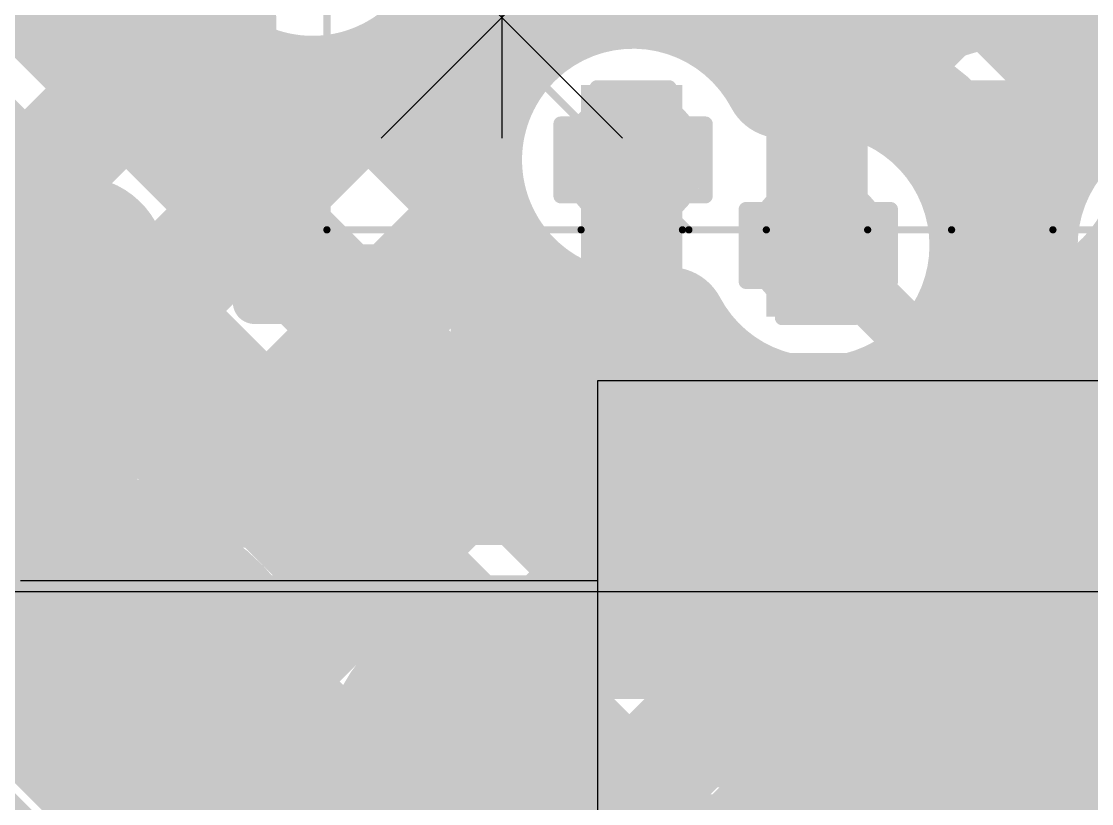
# Model space of a CAD drawing. Header units: millimetres. Extents: x 13 to 259, y -2 to 326.
# Drawn here: x 101.879 to 105.634, y 126.043 to 128.786 of the extents above; entities that cross this region are included whole.
import ezdxf

# ---------------------------------------------------------------- set-up
doc = ezdxf.new("R2010")
doc.units = ezdxf.units.MM
for name, color, linetype in [('BottomLayer', 5, 'Continuous'), ('BottomOverlay', 54, 'Continuous'), ('BottomPaste', 16, 'Continuous'), ('BottomSolder', 6, 'Continuous'), ('ConnectLayer', 7, 'Continuous'), ('DrillDrawing', 1, 'Continuous'), ('Mechanical13', 56, 'Continuous'), ('Mechanical14', 56, 'Continuous'), ('Mechanical16', 56, 'Continuous'), ('Mechanical34', 56, 'Continuous'), ('MidLayer1', 16, 'Continuous'), ('MidLayer2', 76, 'Continuous'), ('MidLayer3', 90, 'Continuous'), ('MidLayer4', 156, 'Continuous'), ('MidLayer5', 130, 'Continuous'), ('MidLayer6', 216, 'Continuous'), ('MultiLayer', 9, 'Continuous'), ('TopLayer', 1, 'Continuous'), ('TopSolder', 216, 'Continuous')]:
    doc.layers.add(name, color=color, linetype=linetype)

# ---------------------------------------------------------------- blocks, each defined once
blk = doc.blocks.new('CP_16_26_B_58')
at = {"layer": 'BottomLayer'}
for points in [[(-1.3208, -1.3208), (1.3208, -1.3208), (-1.3208, 1.3208), (1.3208, 1.3208)], [(-0.7972, -1.5367), (-1.1528, -1.5367), (-0.7972, -2.3495), (-1.1528, -2.3495)], [(-0.1472, -1.5367), (-0.5028, -1.5367), (-0.1472, -2.3495), (-0.5028, -2.3495)], [(0.5028, -1.5367), (0.1472, -1.5367), (0.5028, -2.3495), (0.1472, -2.3495)]]:
    blk.add_solid(points, dxfattribs=at)
at = {"layer": 'BottomOverlay', "const_width": 0.1524}
for points in [[(-2.1717, -2.1717), (-2.1717, -1.4855)], [(-2.1717, -2.1717), (-1.4855, -2.1717)]]:
    blk.add_lwpolyline(points, dxfattribs=at)
at = {"layer": 'BottomOverlay'}
for points, const_width in [([(-2.2098, -1.4855, 1), (-2.1336, -1.4855, 1)], 0.0762), ([(-2.2098, -2.1717, 1), (-2.1336, -2.1717, 1)], 0.0762), ([(-2.2098, -2.1717, 1), (-2.1336, -2.1717, 1)], 0.0762), ([(-1.5236, -2.1717, 1), (-1.4474, -2.1717, 1)], 0.0762), ([(-2.9845, -2.3605, 1), (-2.8575, -2.3605, 1)], 0.127), ([(-2.923, -2.3502, 1), (-2.796, -2.3502, 1)], 0.127)]:
    blk.add_lwpolyline(points, format="xyb", close=True, dxfattribs=dict(at, const_width=const_width))
at = {"layer": 'BottomOverlay', "const_width": 0.254}
blk.add_lwpolyline([(-2.921, -2.3605, -12.018351), (-2.8595, -2.3502)], format="xyb", dxfattribs=at)
at = {"layer": 'BottomPaste'}
for points in [[(-0.7972, -1.5367), (-1.1528, -1.5367), (-0.7972, -2.3495), (-1.1528, -2.3495)], [(-0.1472, -1.5367), (-0.5028, -1.5367), (-0.1472, -2.3495), (-0.5028, -2.3495)], [(0.5028, -1.5367), (0.1472, -1.5367), (0.5028, -2.3495), (0.1472, -2.3495)]]:
    blk.add_solid(points, dxfattribs=at)
at = {"layer": 'BottomSolder'}
for points in [[(-1.3208, -1.3208), (1.3208, -1.3208), (-1.3208, 1.3208), (1.3208, 1.3208)], [(-0.7972, -1.5367), (-1.1528, -1.5367), (-0.7972, -2.3495), (-1.1528, -2.3495)], [(-0.1472, -1.5367), (-0.5028, -1.5367), (-0.1472, -2.3495), (-0.5028, -2.3495)], [(0.5028, -1.5367), (0.1472, -1.5367), (0.5028, -2.3495), (0.1472, -2.3495)]]:
    blk.add_solid(points, dxfattribs=at)
at = {"layer": 'Mechanical13'}
for p, q in [((-1.8542, -1.723), (-1.0078, -0.8766)), ((-1.8542, -0.8766), (-1.0078, -1.723)), ((-1.431, -0.8766), (-1.431, -1.723))]:
    blk.add_line(p, q, dxfattribs=at)
at = {"layer": 'Mechanical13', "const_width": 0.0254}
for points in [[(-2.0447, -2.0447), (-2.0447, 2.0447)], [(-2.0447, -0.7747), (-0.7747, -2.0447)], [(-2.0447, -2.0447), (2.0447, -2.0447)], [(-1.1528, -2.0447), (-0.7972, -2.0447)], [(-1.1528, -2.0447), (-0.7972, -2.0447)], [(-0.5028, -2.0447), (-0.1472, -2.0447)], [(-0.5028, -2.0447), (-0.1472, -2.0447)], [(0.1472, -2.0447), (0.5028, -2.0447)], [(0.1472, -2.0447), (0.5028, -2.0447)]]:
    blk.add_lwpolyline(points, dxfattribs=at)
at = {"layer": 'Mechanical13', "const_width": 0.0127}
for points in [[(-2.0511, -2.0447, 1), (-2.0383, -2.0447, 1)], [(-2.0511, -2.0447, 1), (-2.0383, -2.0447, 1)], [(-1.1591, -2.0447, 1), (-1.1464, -2.0447, 1)], [(-1.1591, -2.0447, 1), (-1.1464, -2.0447, 1)], [(-0.8035, -2.0447, 1), (-0.7908, -2.0447, 1)], [(-0.8035, -2.0447, 1), (-0.7908, -2.0447, 1)], [(-0.781, -2.0447, 1), (-0.7683, -2.0447, 1)], [(-0.5092, -2.0447, 1), (-0.4965, -2.0447, 1)], [(-0.5092, -2.0447, 1), (-0.4965, -2.0447, 1)], [(-0.1536, -2.0447, 1), (-0.1409, -2.0447, 1)], [(-0.1536, -2.0447, 1), (-0.1409, -2.0447, 1)], [(0.1409, -2.0447, 1), (0.1536, -2.0447, 1)], [(0.1409, -2.0447, 1), (0.1536, -2.0447, 1)], [(0.4965, -2.0447, 1), (0.5092, -2.0447, 1)], [(0.4965, -2.0447, 1), (0.5092, -2.0447, 1)]]:
    blk.add_lwpolyline(points, format="xyb", close=True, dxfattribs=at)
at = {"layer": 'Mechanical16', "const_width": 0.1524}
for points in [[(-2.5527, -1.3), (-2.5527, 1.3)], [(-2.5527, -1.3), (-2.2987, -1.3)], [(-2.2987, -2.2987), (-2.2987, -1.3)], [(-2.2987, -2.2987), (-1.3, -2.2987)], [(-1.3, -2.5527), (-1.3, -2.2987)], [(-1.3, -2.5527), (1.3, -2.5527)]]:
    blk.add_lwpolyline(points, dxfattribs=at)
at = {"layer": 'Mechanical16', "const_width": 0.0762}
for points in [[(-2.5908, -1.3, 1), (-2.5146, -1.3, 1)], [(-2.5908, -1.3, 1), (-2.5146, -1.3, 1)], [(-2.3368, -1.3, 1), (-2.2606, -1.3, 1)], [(-2.3368, -1.3, 1), (-2.2606, -1.3, 1)], [(-2.3368, -2.2987, 1), (-2.2606, -2.2987, 1)], [(-2.3368, -2.2987, 1), (-2.2606, -2.2987, 1)], [(-1.3381, -2.2987, 1), (-1.2619, -2.2987, 1)], [(-1.3381, -2.2987, 1), (-1.2619, -2.2987, 1)], [(-1.3381, -2.5527, 1), (-1.2619, -2.5527, 1)], [(-1.3381, -2.5527, 1), (-1.2619, -2.5527, 1)]]:
    blk.add_lwpolyline(points, format="xyb", close=True, dxfattribs=at)
blk = doc.blocks.new('RESC1608X55N_B_75')
at = {"layer": 'BottomLayer'}
for points in [[(-1.25, -0.5), (-0.35, -0.5), (-1.25, 0.5), (-0.35, 0.5)], [(0.35, -0.5), (1.25, -0.5), (0.35, 0.5), (1.25, 0.5)]]:
    blk.add_solid(points, dxfattribs=at)
at = {"layer": 'BottomPaste'}
for points in [[(-1.25, -0.5), (-0.35, -0.5), (-1.25, 0.5), (-0.35, 0.5)], [(0.35, -0.5), (1.25, -0.5), (0.35, 0.5), (1.25, 0.5)]]:
    blk.add_solid(points, dxfattribs=at)
at = {"layer": 'BottomSolder'}
for points in [[(-1.3516, -0.6016), (-0.2484, -0.6016), (-1.3516, 0.6016), (-0.2484, 0.6016)], [(0.2484, -0.6016), (1.3516, -0.6016), (0.2484, 0.6016), (1.3516, 0.6016)]]:
    blk.add_solid(points, dxfattribs=at)
at = {"layer": 'Mechanical14', "const_width": 0.1}
for points in [[(-1.4, 0.65), (-1.4, -0.65)], [(1.4, 0.65), (-1.4, 0.65)], [(1.4, 0.65), (1.4, -0.65)], [(1.4, -0.65), (-1.4, -0.65)]]:
    blk.add_lwpolyline(points, dxfattribs=at)
at = {"layer": 'Mechanical14', "const_width": 0.05}
for points in [[(-1.425, 0.65, 1), (-1.375, 0.65, 1)], [(-1.425, 0.65, 1), (-1.375, 0.65, 1)], [(1.375, 0.65, 1), (1.425, 0.65, 1)], [(1.375, 0.65, 1), (1.425, 0.65, 1)], [(-1.425, -0.65, 1), (-1.375, -0.65, 1)], [(-1.425, -0.65, 1), (-1.375, -0.65, 1)], [(1.375, -0.65, 1), (1.425, -0.65, 1)], [(1.375, -0.65, 1), (1.425, -0.65, 1)]]:
    blk.add_lwpolyline(points, format="xyb", close=True, dxfattribs=at)
at = {"layer": 'Mechanical16', "const_width": 0.05}
for points in [[(1.5, 0.75), (-1.5, 0.75)], [(-1.5, 0.75), (-1.5, -0.75)], [(1.5, 0.75), (1.5, -0.75)], [(0, 0.3), (0, -0.3)], [(0.3, 0), (-0.3, 0)], [(1.5, -0.75), (-1.5, -0.75)]]:
    blk.add_lwpolyline(points, dxfattribs=at)
at = {"layer": 'Mechanical16', "const_width": 0.025}
for points in [[(-1.5125, 0.75, 1), (-1.4875, 0.75, 1)], [(-1.5125, 0.75, 1), (-1.4875, 0.75, 1)], [(1.4875, 0.75, 1), (1.5125, 0.75, 1)], [(1.4875, 0.75, 1), (1.5125, 0.75, 1)], [(-0.0125, 0.3, 1), (0.0125, 0.3, 1)], [(-0.3125, 0, 1), (-0.2875, 0, 1)], [(0.2875, 0, 1), (0.3125, 0, 1)], [(-0.0125, -0.3, 1), (0.0125, -0.3, 1)], [(-1.5125, -0.75, 1), (-1.4875, -0.75, 1)], [(-1.5125, -0.75, 1), (-1.4875, -0.75, 1)], [(1.4875, -0.75, 1), (1.5125, -0.75, 1)], [(1.4875, -0.75, 1), (1.5125, -0.75, 1)]]:
    blk.add_lwpolyline(points, format="xyb", close=True, dxfattribs=at)
blk = doc.blocks.new('MTG240_400_179')
at = {"layer": 'BottomSolder', "const_width": 2.1016}
blk.add_lwpolyline([(-8.0508, 0, 1), (-5.9492, 0, 1)], format="xyb", close=True, dxfattribs=at)
at = {"layer": 'TopSolder', "const_width": 2.1016}
blk.add_lwpolyline([(-8.0508, 0, 1), (-5.9492, 0, 1)], format="xyb", close=True, dxfattribs=at)

msp = doc.modelspace()

# ---------------------------------------------------------------- linework, layer by layer
at = {"layer": 'BottomLayer'}
for p, q in [((103.9, 127.525), (103.9, 127.05)), ((107.5, 127.525), (103.9, 127.525)), ((103.9, 127.05), (103.9, 125.325))]:
    msp.add_line(p, q, dxfattribs=at)
for points, const_width in [([(103.9, 128.3, 1), (104.15, 128.3, 1)], 0.25), ([(105.2, 128.3, 1), (105.45, 128.3, 1)], 0.25), ([(105.275, 128.3, 1), (105.375, 128.3, 1)], 0.1), ([(104.55, 128, 1), (104.8, 128, 1)], 0.25), ([(105.15, 128.175, 1), (105.25, 128.175, 1)], 0.1), ([(105.15, 128.175, 1), (105.25, 128.175, 1)], 0.1), ([(105.15, 127.15, 1), (105.25, 127.15, 1)], 0.1), ([(105.15, 127.15, 1), (105.25, 127.15, 1)], 0.1), ([(104.8, 126.8, 1), (104.9, 126.8, 1)], 0.1), ([(103.2, 126.225, 1), (103.7, 126.225, 1)], 0.5), ([(102.0367, 126.325, 1), (102.2867, 126.325, 1)], 0.25)]:
    msp.add_lwpolyline(points, format="xyb", close=True, dxfattribs=dict(at, const_width=const_width))
for points, const_width in [([(105.2, 128.175), (105.325, 128.3)], 0.2), ([(105.2, 127.15), (105.2, 128.175)], 0.2), ([(104.85, 126.8), (105.2, 127.15)], 0.2), ([(103.45, 124.825), (103.45, 126.225)], 1)]:
    msp.add_lwpolyline(points, dxfattribs=dict(at, const_width=const_width))
at = {"layer": 'BottomSolder', "const_width": 0.3516}
msp.add_lwpolyline([(101.9859, 126.325, 1), (102.3375, 126.325, 1)], format="xyb", close=True, dxfattribs=at)
at = {"layer": 'ConnectLayer'}
for p, q in [((101.875, 126.825), (103.9, 126.825)), ((103.9, 126.825), (103.9, 125.875))]:
    msp.add_line(p, q, dxfattribs=at)
at = {"layer": 'ConnectLayer', "const_width": 0.4}
for points in [[(103.4463, 128.9022), (109.6162, 135.072)], [(103.4463, 128.9022), (106.4692, 131.925)], [(103.4463, 128.9022), (105.9117, 131.3676)], [(104.2415, 128.8489), (106.5117, 131.119)], [(104.2415, 128.8489), (106.5117, 131.119)], [(103.5744, 130.619), (105.3037, 128.8896)], [(103.5744, 130.619), (105.3037, 128.8896)], [(103.5744, 130.619), (105.3037, 128.8896)], [(103.5744, 130.6189), (105.6815, 128.5118)], [(104.2415, 128.8489), (105.91, 130.5173)], [(105.0762, 128.835), (106.307, 130.0658)], [(105.0762, 128.835), (106.307, 130.0658)], [(103.327, 130.0178), (104.7611, 128.5837)], [(103.327, 130.0178), (104.7611, 128.5837)], [(103.327, 130.0178), (104.7611, 128.5837)], [(101.0478, 128.2007), (102.7127, 129.8656)], [(101.0478, 128.2007), (102.7127, 129.8656)], [(101.8222, 128.9751), (102.7127, 129.8656)], [(101.0111, 129.7881), (108.3112, 122.488)], [(101.0111, 129.7881), (104.6553, 126.1439)], [(101.0111, 129.7881), (108.3112, 122.488)], [(105.0762, 128.835), (105.91, 129.6688)], [(104.8145, 128.5733), (105.34, 129.0987)], [(105.7733, 128.6836), (106.1858, 129.096)], [(105.7733, 128.6836), (106.1858, 129.096)], [(100.9645, 128.9862), (107.9112, 122.0395)], [(100.9645, 128.9862), (104.231, 125.7197)], [(100.9645, 128.9862), (102.8007, 127.15)], [(101.8112, 128.9861), (107.6618, 123.1355)], [(103.4799, 129.0163), (103.7023, 128.7939)], [(103.4799, 129.0163), (103.7023, 128.7939)], [(103.4799, 129.0163), (103.7023, 128.7939)], [(101.0478, 128.2007), (101.8086, 128.9615)], [(101.8391, 128.9601), (103.6492, 127.15)], [(103.4463, 128.9021), (103.5134, 128.9692)], [(104.5478, 128.797), (104.7611, 128.5837)], [(100.7169, 127.0212), (102.4451, 128.7494)], [(100.7169, 127.0212), (102.4451, 128.7494)], [(101.0778, 127.3821), (102.4451, 128.7494)], [(102.2465, 128.5508), (102.4451, 128.7494)], [(105.3567, 127.4184), (106.6646, 128.7263)], [(105.2444, 128.1546), (105.7139, 128.6241)], [(101.2559, 126.7118), (103.1229, 128.5787)], [(101.2559, 126.7118), (103.1229, 128.5787)], [(101.9264, 127.3821), (103.123, 128.5787)], [(102.6707, 128.1266), (103.1229, 128.5787)], [(103.0835, 128.5643), (103.4427, 128.205)], [(103.0835, 128.5643), (103.4427, 128.205)], [(103.0835, 128.5643), (103.4428, 128.205)], [(103.0835, 128.5643), (103.4427, 128.205)], [(101.3178, 128.235), (101.8128, 127.74)], [(105.7809, 126.9941), (106.9741, 128.1873)], [(105.7809, 126.9941), (106.9741, 128.1873)], [(101.8817, 122.2464), (107.7154, 128.0801)], [(102.2929, 126.9002), (103.4762, 128.0835)], [(102.2929, 126.9002), (103.4762, 128.0835)], [(102.6363, 127.2435), (103.4762, 128.0835)], [(103.095, 127.7023), (103.4762, 128.0835)], [(105.2587, 128.086), (105.3865, 127.9582)], [(101.0892, 128.0129), (102.1877, 126.9144)], [(101.0892, 128.0129), (102.1877, 126.9144)], [(101.0892, 128.0129), (101.72, 127.3821)], [(103.585, 127.525), (103.585, 127.9069)], [(105.5779, 127.7669), (106.6448, 126.7)], [(101.0384, 127.74), (101.8128, 127.74)], [(102.7289, 126.4876), (103.9554, 127.7141)], [(102.7289, 126.4876), (103.9554, 127.7141)], [(103.3913, 127.15), (103.9554, 127.7141)], [(103.93, 127.7177), (108.6093, 123.0384)], [(103.93, 127.7177), (105.0796, 126.5682)], [(103.93, 127.7177), (104.4977, 127.15)], [(105.225, 127.55), (105.225, 127.7185)], [(102.1229, 124.1846), (105.5399, 127.6016)], [(105.0553, 127.117), (105.5399, 127.6016)], [(105.0883, 127.15), (105.5399, 127.6016)], [(105.225, 127.55), (106.075, 126.7)], [(101.3672, 122.5804), (106.2845, 127.4977)], [(104.9931, 127.5031), (105.3462, 127.15)], [(104.9932, 127.5031), (109.6844, 122.8118)], [(104.9932, 127.5031), (106.4063, 126.09)], [(105.4796, 126.6928), (106.2845, 127.4977)], [(102.1849, 125.0951), (104.5204, 127.4306)], [(102.1849, 125.0951), (104.5204, 127.4306)], [(104.2398, 127.15), (104.5204, 127.4306)], [(104.7566, 127.4157), (106.0823, 126.09)], [(99.6652, 127.3821), (102.275, 127.3821)], [(103.5193, 127.278), (103.6127, 127.3715)], [(102.6578, 127.223), (102.7308, 127.15)], [(103.7139, 127.2139), (105.5889, 125.3389)], [(102.7308, 127.15), (106.075, 127.15)], [(104.8442, 127.1672), (105.2614, 126.75)], [(102.1229, 124.1846), (104.9748, 127.0366)], [(103.9435, 126.8538), (104.0088, 126.919)], [(96.409, 121.0163), (102.2348, 126.8421)], [(99.4415, 126.8421), (102.275, 126.8421)], [(101.0373, 126.86), (101.8428, 126.86)], [(101.4115, 126.8421), (103.06, 125.1936)], [(102.26, 126.8421), (103.06, 126.0421)], [(102.275, 126.8421), (103.06, 126.0571)], [(101.3421, 122.8307), (105.2614, 126.75)], [(103.2708, 126.61), (105.835, 126.61)], [(103.2708, 126.61), (103.4409, 126.4399)], [(103.3407, 126.61), (105.835, 124.1156)], [(103.4828, 126.3931), (103.6998, 126.61)], [(103.6, 124.8132), (105.3968, 126.61)], [(103.6, 125.6618), (104.5483, 126.61)], [(104.1892, 126.61), (105.835, 124.9642)], [(105.0377, 126.61), (105.835, 125.8127)], [(104.3678, 126.4295), (104.433, 126.4948)], [(96.7616, 120.5203), (102.6792, 126.438)], [(101.7229, 122.4479), (105.6432, 126.3682)], [(102.7512, 126.351), (107.611, 121.4911)], [(102.7512, 126.351), (103.8068, 125.2954)], [(101.8818, 122.2464), (105.8462, 126.2109)], [(103.6, 123.9647), (105.835, 126.1997)], [(105.4614, 126.1864), (108.6093, 123.0384)], [(103.06, 122.0158), (103.06, 126.0571)], [(103.6, 122.0158), (103.6, 126.0571)], [(104.7921, 126.0052), (104.8573, 126.0705)], [(102.6727, 126.0301), (103.835, 124.8678)], [(97.0326, 119.9428), (103.06, 125.9703)]]:
    msp.add_lwpolyline(points, dxfattribs=at)
for points in [[(105.9019, 128.5855, -1.434003), (106.325, 129.6087)], [(102.313, 129.1843, -0.563769), (101.3112, 129.3096)], [(103.4887, 129.0847, -1.016308), (102.313, 129.1843)], [(104.665, 129.15, -0.219645), (104.4578, 128.701)], [(105.386, 128.8869, -0.292979), (105.9177, 129.1256)], [(105.386, 128.8869, -0.293222), (105.9181, 129.1255)], [(103.6423, 128.749, -0.160475), (103.4887, 129.0847)], [(104.1535, 127.7242, -2.021139), (104.5466, 128.5759)], [(104.1535, 127.7242, -2.021139), (104.5466, 128.5759)], [(103.585, 127.9069, -1.129309), (104.5466, 128.5759)], [(104.8035, 128.5759, -0.602352), (105.8466, 128.5759)], [(104.8035, 128.5759, -0.30599), (105.386, 128.8869)], [(104.8035, 128.5759, -0.602352), (105.8466, 128.5759)], [(104.1535, 127.7242, -0.782179), (103.6423, 128.749)], [(104.4578, 128.701, -0.0653), (104.5466, 128.5759)], [(104.5466, 128.5759, -0.110183), (104.8035, 128.5759)], [(104.5466, 128.5759, -0.110183), (104.8035, 128.5759)], [(104.5466, 128.5759, -0.48006), (105.265, 128)], [(104.5466, 128.5759, -0.110183), (104.8035, 128.5759)], [(106.525, 127.7865, -1.761451), (105.9019, 128.5855)], [(105.915, 128.3, -0.465024), (105.225, 127.7185)], [(105.265, 128, -0.782168), (104.1535, 127.7242)], [(106.565, 128, -0.782168), (105.4535, 127.7242)], [(106.565, 128, -0.782168), (105.4535, 127.7242)], [(105.1966, 127.7242, -0.602352), (104.1535, 127.7242)], [(104.7033, 127.4107, -0.290873), (104.1535, 127.7242)], [(105.1966, 127.7242, -0.240896), (104.7566, 127.4157)], [(105.4535, 127.7242, -0.110183), (105.1966, 127.7242)], [(105.4535, 127.7242, -0.110183), (105.1966, 127.7242)], [(103.7139, 127.2139, -0.198912), (103.585, 127.525)], [(103.7139, 127.2139, -0.198912), (103.585, 127.525)], [(104.8432, 127.1682, -0.131868), (104.7033, 127.4107)], [(104.8442, 127.1672, -0.132516), (104.7033, 127.4107)], [(102.275, 127.3821, -0.198912), (102.6569, 127.224)], [(102.275, 127.3821, -0.199574), (102.6578, 127.223)], [(101.5788, 126.4157, -0.925629), (102.7517, 126.325)], [(101.5788, 126.4157, -0.925629), (102.7517, 126.325)], [(101.5788, 126.4157, -0.227014), (101.8668, 126.836)], [(103.4409, 126.4399, -0.199574), (103.6, 126.0571)], [(103.4419, 126.439, -0.198912), (103.6, 126.0571)], [(102.7517, 126.325, -0.49559), (102.0046, 125.7563)], [(102.7517, 126.325, -0.49559), (102.0046, 125.7563)], [(106.075, 126.16, -0.199574), (105.6922, 126.3191)], [(106.075, 126.16, -0.198912), (105.6932, 126.3182)], [(102.6727, 126.0301, -0.341684), (102.0046, 125.7563)]]:
    msp.add_lwpolyline(points, format="xyb", dxfattribs=at)
at = {"layer": 'ConnectLayer'}
for points, const_width in [([(103.49, 129.125, 1), (102.31, 129.125, 1)], 0.4), ([(103.49, 129.125, 1), (102.31, 129.125, 1)], 0.4), ([(103.49, 129.125, 1), (102.31, 129.125, 1)], 0.4), ([(101.7086, 128.9615, 1), (101.9086, 128.9615, 1)], 0.2), ([(101.7222, 128.9751, 1), (101.9222, 128.9751, 1)], 0.2), ([(101.7391, 128.9601, 1), (101.9391, 128.9601, 1)], 0.2), ([(103.4134, 128.9692, 1), (103.6134, 128.9692, 1)], 0.2), ([(103.3463, 128.9022, 1), (103.5463, 128.9022, 1)], 0.2), ([(103.3463, 128.9022, 1), (103.5463, 128.9022, 1)], 0.2), ([(103.3463, 128.9022, 1), (103.5463, 128.9022, 1)], 0.2), ([(103.3463, 128.9021, 1), (103.5463, 128.9021, 1)], 0.2), ([(105.2037, 128.8896, 1), (105.4037, 128.8896, 1)], 0.2), ([(105.2037, 128.8896, 1), (105.4037, 128.8896, 1)], 0.2), ([(105.2037, 128.8896, 1), (105.4037, 128.8896, 1)], 0.2), ([(105.286, 128.8869, 1), (105.486, 128.8869, 1)], 0.2), ([(105.286, 128.8869, 1), (105.486, 128.8869, 1)], 0.2), ([(105.286, 128.8869, 1), (105.486, 128.8869, 1)], 0.2), ([(104.1415, 128.8489, 1), (104.3415, 128.8489, 1)], 0.2), ([(104.1415, 128.8489, 1), (104.3415, 128.8489, 1)], 0.2), ([(104.1415, 128.8489, 1), (104.3415, 128.8489, 1)], 0.2), ([(104.9762, 128.835, 1), (105.1762, 128.835, 1)], 0.2), ([(104.9762, 128.835, 1), (105.1762, 128.835, 1)], 0.2), ([(104.9762, 128.835, 1), (105.1762, 128.835, 1)], 0.2), ([(103.6023, 128.7939, 1), (103.8023, 128.7939, 1)], 0.2), ([(103.6023, 128.7939, 1), (103.8023, 128.7939, 1)], 0.2), ([(103.6023, 128.7939, 1), (103.8023, 128.7939, 1)], 0.2), ([(104.4478, 128.797, 1), (104.6478, 128.797, 1)], 0.2), ([(102.3451, 128.7494, 1), (102.5451, 128.7494, 1)], 0.2), ([(102.3451, 128.7494, 1), (102.5451, 128.7494, 1)], 0.2), ([(102.3451, 128.7494, 1), (102.5451, 128.7494, 1)], 0.2), ([(102.3451, 128.7494, 1), (102.5451, 128.7494, 1)], 0.2), ([(103.5423, 128.749, 1), (103.7423, 128.749, 1)], 0.2), ([(103.5423, 128.749, 1), (103.7423, 128.749, 1)], 0.2), ([(104.3578, 128.701, 1), (104.5578, 128.701, 1)], 0.2), ([(104.3578, 128.701, 1), (104.5578, 128.701, 1)], 0.2), ([(105.6733, 128.6836, 1), (105.8733, 128.6836, 1)], 0.2), ([(105.6733, 128.6836, 1), (105.8733, 128.6836, 1)], 0.2), ([(105.6139, 128.6241, 1), (105.8139, 128.6241, 1)], 0.2), ([(103.0229, 128.5787, 1), (103.2229, 128.5787, 1)], 0.2), ([(103.0229, 128.5787, 1), (103.2229, 128.5787, 1)], 0.2), ([(103.0229, 128.5787, 1), (103.2229, 128.5787, 1)], 0.2), ([(103.023, 128.5787, 1), (103.223, 128.5787, 1)], 0.2), ([(104.4466, 128.5759, 1), (104.6466, 128.5759, 1)], 0.2), ([(104.4466, 128.5759, 1), (104.6466, 128.5759, 1)], 0.2), ([(104.4466, 128.5759, 1), (104.6466, 128.5759, 1)], 0.2), ([(104.4466, 128.5759, 1), (104.6466, 128.5759, 1)], 0.2), ([(104.4466, 128.5759, 1), (104.6466, 128.5759, 1)], 0.2), ([(104.4466, 128.5759, 1), (104.6466, 128.5759, 1)], 0.2), ([(104.4466, 128.5759, 1), (104.6466, 128.5759, 1)], 0.2), ([(104.4466, 128.5759, 1), (104.6466, 128.5759, 1)], 0.2), ([(104.6611, 128.5837, 1), (104.8611, 128.5837, 1)], 0.2), ([(104.6611, 128.5837, 1), (104.8611, 128.5837, 1)], 0.2), ([(104.6611, 128.5837, 1), (104.8611, 128.5837, 1)], 0.2), ([(104.6611, 128.5837, 1), (104.8611, 128.5837, 1)], 0.2), ([(104.7035, 128.5759, 1), (104.9035, 128.5759, 1)], 0.2), ([(104.7035, 128.5759, 1), (104.9035, 128.5759, 1)], 0.2), ([(104.7035, 128.5759, 1), (104.9035, 128.5759, 1)], 0.2), ([(104.7035, 128.5759, 1), (104.9035, 128.5759, 1)], 0.2), ([(104.7035, 128.5759, 1), (104.9035, 128.5759, 1)], 0.2), ([(104.7035, 128.5759, 1), (104.9035, 128.5759, 1)], 0.2), ([(104.7145, 128.5733, 1), (104.9145, 128.5733, 1)], 0.2), ([(102.1465, 128.5508, 1), (102.3465, 128.5508, 1)], 0.2), ([(102.9835, 128.5643, 1), (103.1835, 128.5643, 1)], 0.2), ([(102.9835, 128.5643, 1), (103.1835, 128.5643, 1)], 0.2), ([(102.9835, 128.5643, 1), (103.1835, 128.5643, 1)], 0.2), ([(102.9835, 128.5643, 1), (103.1835, 128.5643, 1)], 0.2), ([(105.5815, 128.5118, 1), (105.7815, 128.5118, 1)], 0.2), ([(103.3427, 128.205, 1), (103.5427, 128.205, 1)], 0.2), ([(103.3427, 128.205, 1), (103.5427, 128.205, 1)], 0.2), ([(103.3428, 128.205, 1), (103.5428, 128.205, 1)], 0.2), ([(103.3427, 128.205, 1), (103.5427, 128.205, 1)], 0.2), ([(105.1444, 128.1546, 1), (105.3444, 128.1546, 1)], 0.2), ([(102.5707, 128.1266, 1), (102.7707, 128.1266, 1)], 0.2), ([(103.3762, 128.0835, 1), (103.5762, 128.0835, 1)], 0.2), ([(103.3762, 128.0835, 1), (103.5762, 128.0835, 1)], 0.2), ([(103.3762, 128.0835, 1), (103.5762, 128.0835, 1)], 0.2), ([(103.3762, 128.0835, 1), (103.5762, 128.0835, 1)], 0.2), ([(105.1587, 128.086, 1), (105.3587, 128.086, 1)], 0.2), ([(105.165, 128, 1), (105.365, 128, 1)], 0.2), ([(105.165, 128, 1), (105.365, 128, 1)], 0.2), ([(105.2865, 127.9582, 1), (105.4865, 127.9582, 1)], 0.2), ([(103.485, 127.9069, 1), (103.685, 127.9069, 1)], 0.2), ([(103.485, 127.9069, 1), (103.685, 127.9069, 1)], 0.2), ([(105.4779, 127.7669, 1), (105.6779, 127.7669, 1)], 0.2), ([(101.7128, 127.74, 1), (101.9128, 127.74, 1)], 0.2), ([(101.7128, 127.74, 1), (101.9128, 127.74, 1)], 0.2), ([(103.83, 127.7177, 1), (104.03, 127.7177, 1)], 0.2), ([(103.83, 127.7177, 1), (104.03, 127.7177, 1)], 0.2), ([(103.83, 127.7177, 1), (104.03, 127.7177, 1)], 0.2), ([(103.8554, 127.7141, 1), (104.0554, 127.7141, 1)], 0.2), ([(103.8554, 127.7141, 1), (104.0554, 127.7141, 1)], 0.2), ([(103.8554, 127.7141, 1), (104.0554, 127.7141, 1)], 0.2), ([(104.0535, 127.7242, 1), (104.2535, 127.7242, 1)], 0.2), ([(104.0535, 127.7242, 1), (104.2535, 127.7242, 1)], 0.2), ([(104.0535, 127.7242, 1), (104.2535, 127.7242, 1)], 0.2), ([(104.0535, 127.7242, 1), (104.2535, 127.7242, 1)], 0.2), ([(104.0535, 127.7242, 1), (104.2535, 127.7242, 1)], 0.2), ([(104.0535, 127.7242, 1), (104.2535, 127.7242, 1)], 0.2), ([(105.0966, 127.7242, 1), (105.2966, 127.7242, 1)], 0.2), ([(105.0966, 127.7242, 1), (105.2966, 127.7242, 1)], 0.2), ([(105.0966, 127.7242, 1), (105.2966, 127.7242, 1)], 0.2), ([(105.0966, 127.7242, 1), (105.2966, 127.7242, 1)], 0.2), ([(105.125, 127.7185, 1), (105.325, 127.7185, 1)], 0.2), ([(105.125, 127.7185, 1), (105.325, 127.7185, 1)], 0.2), ([(105.3535, 127.7242, 1), (105.5535, 127.7242, 1)], 0.2), ([(105.3535, 127.7242, 1), (105.5535, 127.7242, 1)], 0.2), ([(105.3535, 127.7242, 1), (105.5535, 127.7242, 1)], 0.2), ([(105.3535, 127.7242, 1), (105.5535, 127.7242, 1)], 0.2), ([(102.995, 127.7023, 1), (103.195, 127.7023, 1)], 0.2), ([(105.4399, 127.6016, 1), (105.6399, 127.6016, 1)], 0.2), ([(105.4399, 127.6016, 1), (105.6399, 127.6016, 1)], 0.2), ([(105.4399, 127.6016, 1), (105.6399, 127.6016, 1)], 0.2), ([(103.485, 127.525, 1), (103.685, 127.525, 1)], 0.2), ([(103.485, 127.525, 1), (103.685, 127.525, 1)], 0.2), ([(103.485, 127.525, 1), (103.685, 127.525, 1)], 0.2), ([(105.125, 127.55, 1), (105.325, 127.55, 1)], 0.2), ([(105.125, 127.55, 1), (105.325, 127.55, 1)], 0.2), ([(104.8931, 127.5031, 1), (105.0931, 127.5031, 1)], 0.2), ([(104.8932, 127.5031, 1), (105.0932, 127.5031, 1)], 0.2), ([(104.8932, 127.5031, 1), (105.0932, 127.5031, 1)], 0.2), ([(104.4204, 127.4306, 1), (104.6204, 127.4306, 1)], 0.2), ([(104.4204, 127.4306, 1), (104.6204, 127.4306, 1)], 0.2), ([(104.4204, 127.4306, 1), (104.6204, 127.4306, 1)], 0.2), ([(104.6033, 127.4107, 1), (104.8033, 127.4107, 1)], 0.2), ([(104.6033, 127.4107, 1), (104.8033, 127.4107, 1)], 0.2), ([(104.6033, 127.4107, 1), (104.8033, 127.4107, 1)], 0.2), ([(104.6566, 127.4157, 1), (104.8566, 127.4157, 1)], 0.2), ([(104.6566, 127.4157, 1), (104.8566, 127.4157, 1)], 0.2), ([(105.2567, 127.4184, 1), (105.4567, 127.4184, 1)], 0.2), ([(101.62, 127.3821, 1), (101.82, 127.3821, 1)], 0.2), ([(101.8264, 127.3821, 1), (102.0264, 127.3821, 1)], 0.2), ([(102.175, 127.3821, 1), (102.375, 127.3821, 1)], 0.2), ([(102.175, 127.3821, 1), (102.375, 127.3821, 1)], 0.2), ([(102.175, 127.3821, 1), (102.375, 127.3821, 1)], 0.2), ([(103.5127, 127.3715, 1), (103.7127, 127.3715, 1)], 0.2), ([(103.4193, 127.278, 1), (103.6193, 127.278, 1)], 0.2), ([(102.5363, 127.2435, 1), (102.7363, 127.2435, 1)], 0.2), ([(102.5569, 127.224, 1), (102.7569, 127.224, 1)], 0.2), ([(102.5578, 127.223, 1), (102.7578, 127.223, 1)], 0.2), ([(102.5578, 127.223, 1), (102.7578, 127.223, 1)], 0.2), ([(103.6139, 127.2139, 1), (103.8139, 127.2139, 1)], 0.2), ([(103.6139, 127.2139, 1), (103.8139, 127.2139, 1)], 0.2), ([(103.6139, 127.2139, 1), (103.8139, 127.2139, 1)], 0.2), ([(102.6308, 127.15, 1), (102.8308, 127.15, 1)], 0.2), ([(102.6308, 127.15, 1), (102.8308, 127.15, 1)], 0.2), ([(102.7007, 127.15, 1), (102.9007, 127.15, 1)], 0.2), ([(103.2913, 127.15, 1), (103.4913, 127.15, 1)], 0.2), ([(103.5492, 127.15, 1), (103.7492, 127.15, 1)], 0.2), ([(104.1398, 127.15, 1), (104.3398, 127.15, 1)], 0.2), ([(104.3977, 127.15, 1), (104.5977, 127.15, 1)], 0.2), ([(104.7432, 127.1682, 1), (104.9432, 127.1682, 1)], 0.2), ([(104.7442, 127.1672, 1), (104.9442, 127.1672, 1)], 0.2), ([(104.7442, 127.1672, 1), (104.9442, 127.1672, 1)], 0.2), ([(104.9883, 127.15, 1), (105.1883, 127.15, 1)], 0.2), ([(105.2462, 127.15, 1), (105.4462, 127.15, 1)], 0.2), ([(104.9553, 127.117, 1), (105.1553, 127.117, 1)], 0.2), ([(104.8748, 127.0366, 1), (105.0748, 127.0366, 1)], 0.2), ([(105.6809, 126.9941, 1), (105.8809, 126.9941, 1)], 0.2), ([(105.6809, 126.9941, 1), (105.8809, 126.9941, 1)], 0.2), ([(103.9088, 126.919, 1), (104.1088, 126.919, 1)], 0.2), ([(102.0877, 126.9144, 1), (102.2877, 126.9144, 1)], 0.2), ([(102.0877, 126.9144, 1), (102.2877, 126.9144, 1)], 0.2), ([(102.1929, 126.9002, 1), (102.3929, 126.9002, 1)], 0.2), ([(102.1929, 126.9002, 1), (102.3929, 126.9002, 1)], 0.2), ([(101.7428, 126.86, 1), (101.9428, 126.86, 1)], 0.2), ([(102.1348, 126.8421, 1), (102.3348, 126.8421, 1)], 0.2), ([(102.16, 126.8421, 1), (102.36, 126.8421, 1)], 0.2), ([(102.175, 126.8421, 1), (102.375, 126.8421, 1)], 0.2), ([(102.175, 126.8421, 1), (102.375, 126.8421, 1)], 0.2), ([(103.8435, 126.8538, 1), (104.0435, 126.8538, 1)], 0.2), ([(101.7668, 126.836, 1), (101.9668, 126.836, 1)], 0.2), ([(105.1614, 126.75, 1), (105.3614, 126.75, 1)], 0.2), ([(105.1614, 126.75, 1), (105.3614, 126.75, 1)], 0.2), ([(105.3796, 126.6928, 1), (105.5796, 126.6928, 1)], 0.2), ([(103.1708, 126.61, 1), (103.3708, 126.61, 1)], 0.2), ([(103.1708, 126.61, 1), (103.3708, 126.61, 1)], 0.2), ([(103.2407, 126.61, 1), (103.4407, 126.61, 1)], 0.2), ([(103.5998, 126.61, 1), (103.7998, 126.61, 1)], 0.2), ([(104.0892, 126.61, 1), (104.2892, 126.61, 1)], 0.2), ([(104.4483, 126.61, 1), (104.6483, 126.61, 1)], 0.2), ([(104.9377, 126.61, 1), (105.1377, 126.61, 1)], 0.2), ([(105.2968, 126.61, 1), (105.4968, 126.61, 1)], 0.2), ([(104.9796, 126.5682, 1), (105.1796, 126.5682, 1)], 0.2), ([(102.6289, 126.4876, 1), (102.8289, 126.4876, 1)], 0.2), ([(102.6289, 126.4876, 1), (102.8289, 126.4876, 1)], 0.2), ([(104.333, 126.4948, 1), (104.533, 126.4948, 1)], 0.2), ([(102.5792, 126.438, 1), (102.7792, 126.438, 1)], 0.2), ([(103.3409, 126.4399, 1), (103.5409, 126.4399, 1)], 0.2), ([(103.3409, 126.4399, 1), (103.5409, 126.4399, 1)], 0.2), ([(103.3419, 126.439, 1), (103.5419, 126.439, 1)], 0.2), ([(104.2678, 126.4295, 1), (104.4678, 126.4295, 1)], 0.2), ([(103.3828, 126.3931, 1), (103.5828, 126.3931, 1)], 0.2), ([(105.5432, 126.3682, 1), (105.7432, 126.3682, 1)], 0.2), ([(102.6512, 126.351, 1), (102.8512, 126.351, 1)], 0.2), ([(102.6512, 126.351, 1), (102.8512, 126.351, 1)], 0.2), ([(102.6517, 126.325, 1), (102.8517, 126.325, 1)], 0.2), ([(102.6517, 126.325, 1), (102.8517, 126.325, 1)], 0.2), ([(102.6517, 126.325, 1), (102.8517, 126.325, 1)], 0.2), ([(102.6517, 126.325, 1), (102.8517, 126.325, 1)], 0.2), ([(105.5922, 126.3191, 1), (105.7922, 126.3191, 1)], 0.2), ([(105.5932, 126.3182, 1), (105.7932, 126.3182, 1)], 0.2), ([(105.3614, 126.1864, 1), (105.5614, 126.1864, 1)], 0.2), ([(104.5553, 126.1439, 1), (104.7553, 126.1439, 1)], 0.2), ([(102.96, 126.0571, 1), (103.16, 126.0571, 1)], 0.2), ([(102.96, 126.0571, 1), (103.16, 126.0571, 1)], 0.2), ([(103.5, 126.0571, 1), (103.7, 126.0571, 1)], 0.2), ([(103.5, 126.0571, 1), (103.7, 126.0571, 1)], 0.2), ([(103.5, 126.0571, 1), (103.7, 126.0571, 1)], 0.2), ([(104.7573, 126.0705, 1), (104.9573, 126.0705, 1)], 0.2), ([(102.5727, 126.0301, 1), (102.7727, 126.0301, 1)], 0.2), ([(102.5727, 126.0301, 1), (102.7727, 126.0301, 1)], 0.2), ([(102.96, 126.0421, 1), (103.16, 126.0421, 1)], 0.2), ([(104.6921, 126.0052, 1), (104.8921, 126.0052, 1)], 0.2), ([(102.96, 125.9703, 1), (103.16, 125.9703, 1)], 0.2)]:
    msp.add_lwpolyline(points, format="xyb", close=True, dxfattribs=dict(at, const_width=const_width))
at = {"layer": 'DrillDrawing', "const_width": 0.0508}
for points in [[(103.898, 128.427), (103.898, 128.554)], [(103.898, 128.554), (104.152, 128.554)], [(104.152, 128.427), (104.152, 128.554)], [(105.198, 128.427), (105.198, 128.554)], [(105.198, 128.554), (105.452, 128.554)], [(105.452, 128.427), (105.452, 128.554)], [(103.771, 128.173), (103.771, 128.427)], [(103.771, 128.427), (103.898, 128.427)], [(104.152, 128.427), (104.279, 128.427)], [(104.279, 128.173), (104.279, 128.427)], [(105.071, 128.173), (105.071, 128.427)], [(105.071, 128.427), (105.198, 128.427)], [(105.452, 128.427), (105.579, 128.427)], [(105.579, 128.173), (105.579, 128.427)], [(104.548, 128.127), (104.548, 128.254)], [(104.548, 128.254), (104.802, 128.254)], [(104.802, 128.127), (104.802, 128.254)], [(103.771, 128.173), (103.898, 128.173)], [(103.898, 128.046), (103.898, 128.173)], [(104.152, 128.173), (104.279, 128.173)], [(104.152, 128.046), (104.152, 128.173)], [(105.071, 128.173), (105.198, 128.173)], [(105.198, 128.046), (105.198, 128.173)], [(105.452, 128.173), (105.579, 128.173)], [(105.452, 128.046), (105.452, 128.173)], [(104.421, 127.873), (104.421, 128.127)], [(104.421, 128.127), (104.548, 128.127)], [(104.802, 128.127), (104.929, 128.127)], [(104.929, 127.873), (104.929, 128.127)], [(103.898, 128.046), (104.152, 128.046)], [(105.198, 128.046), (105.452, 128.046)], [(104.421, 127.873), (104.548, 127.873)], [(104.548, 127.746), (104.548, 127.873)], [(104.802, 127.873), (104.929, 127.873)], [(104.802, 127.746), (104.802, 127.873)], [(104.548, 127.746), (104.802, 127.746)], [(102.0347, 126.452), (102.0347, 126.579)], [(102.0347, 126.579), (102.2887, 126.579)], [(102.2887, 126.452), (102.2887, 126.579)], [(101.9077, 126.198), (101.9077, 126.452)], [(101.9077, 126.452), (102.0347, 126.452)], [(102.2887, 126.452), (102.4157, 126.452)], [(102.4157, 126.198), (102.4157, 126.452)], [(101.9077, 126.198), (102.0347, 126.198)], [(102.0347, 126.071), (102.0347, 126.198)], [(102.2887, 126.198), (102.4157, 126.198)], [(102.2887, 126.071), (102.2887, 126.198)], [(102.0347, 126.071), (102.2887, 126.071)]]:
    msp.add_lwpolyline(points, dxfattribs=at)
at = {"layer": 'DrillDrawing', "const_width": 0.0254}
for points in [[(103.8853, 128.554, 1), (103.9107, 128.554, 1)], [(103.8853, 128.554, 1), (103.9107, 128.554, 1)], [(104.1393, 128.554, 1), (104.1647, 128.554, 1)], [(104.1393, 128.554, 1), (104.1647, 128.554, 1)], [(105.1853, 128.554, 1), (105.2107, 128.554, 1)], [(105.1853, 128.554, 1), (105.2107, 128.554, 1)], [(105.4393, 128.554, 1), (105.4647, 128.554, 1)], [(105.4393, 128.554, 1), (105.4647, 128.554, 1)], [(103.7583, 128.427, 1), (103.7837, 128.427, 1)], [(103.7583, 128.427, 1), (103.7837, 128.427, 1)], [(103.8853, 128.427, 1), (103.9107, 128.427, 1)], [(103.8853, 128.427, 1), (103.9107, 128.427, 1)], [(104.1393, 128.427, 1), (104.1647, 128.427, 1)], [(104.1393, 128.427, 1), (104.1647, 128.427, 1)], [(104.2663, 128.427, 1), (104.2917, 128.427, 1)], [(104.2663, 128.427, 1), (104.2917, 128.427, 1)], [(105.0583, 128.427, 1), (105.0837, 128.427, 1)], [(105.0583, 128.427, 1), (105.0837, 128.427, 1)], [(105.1853, 128.427, 1), (105.2107, 128.427, 1)], [(105.1853, 128.427, 1), (105.2107, 128.427, 1)], [(105.4393, 128.427, 1), (105.4647, 128.427, 1)], [(105.4393, 128.427, 1), (105.4647, 128.427, 1)], [(105.5663, 128.427, 1), (105.5917, 128.427, 1)], [(105.5663, 128.427, 1), (105.5917, 128.427, 1)], [(104.5353, 128.254, 1), (104.5607, 128.254, 1)], [(104.5353, 128.254, 1), (104.5607, 128.254, 1)], [(104.7893, 128.254, 1), (104.8147, 128.254, 1)], [(104.7893, 128.254, 1), (104.8147, 128.254, 1)], [(103.7583, 128.173, 1), (103.7837, 128.173, 1)], [(103.7583, 128.173, 1), (103.7837, 128.173, 1)], [(103.8853, 128.173, 1), (103.9107, 128.173, 1)], [(103.8853, 128.173, 1), (103.9107, 128.173, 1)], [(104.1393, 128.173, 1), (104.1647, 128.173, 1)], [(104.1393, 128.173, 1), (104.1647, 128.173, 1)], [(104.2663, 128.173, 1), (104.2917, 128.173, 1)], [(104.2663, 128.173, 1), (104.2917, 128.173, 1)], [(105.0583, 128.173, 1), (105.0837, 128.173, 1)], [(105.0583, 128.173, 1), (105.0837, 128.173, 1)], [(105.1853, 128.173, 1), (105.2107, 128.173, 1)], [(105.1853, 128.173, 1), (105.2107, 128.173, 1)], [(105.4393, 128.173, 1), (105.4647, 128.173, 1)], [(105.4393, 128.173, 1), (105.4647, 128.173, 1)], [(105.5663, 128.173, 1), (105.5917, 128.173, 1)], [(105.5663, 128.173, 1), (105.5917, 128.173, 1)], [(104.4083, 128.127, 1), (104.4337, 128.127, 1)], [(104.4083, 128.127, 1), (104.4337, 128.127, 1)], [(104.5353, 128.127, 1), (104.5607, 128.127, 1)], [(104.5353, 128.127, 1), (104.5607, 128.127, 1)], [(104.7893, 128.127, 1), (104.8147, 128.127, 1)], [(104.7893, 128.127, 1), (104.8147, 128.127, 1)], [(104.9163, 128.127, 1), (104.9417, 128.127, 1)], [(104.9163, 128.127, 1), (104.9417, 128.127, 1)], [(103.8853, 128.046, 1), (103.9107, 128.046, 1)], [(103.8853, 128.046, 1), (103.9107, 128.046, 1)], [(104.1393, 128.046, 1), (104.1647, 128.046, 1)], [(104.1393, 128.046, 1), (104.1647, 128.046, 1)], [(105.1853, 128.046, 1), (105.2107, 128.046, 1)], [(105.1853, 128.046, 1), (105.2107, 128.046, 1)], [(105.4393, 128.046, 1), (105.4647, 128.046, 1)], [(105.4393, 128.046, 1), (105.4647, 128.046, 1)], [(104.4083, 127.873, 1), (104.4337, 127.873, 1)], [(104.4083, 127.873, 1), (104.4337, 127.873, 1)], [(104.5353, 127.873, 1), (104.5607, 127.873, 1)], [(104.5353, 127.873, 1), (104.5607, 127.873, 1)], [(104.7893, 127.873, 1), (104.8147, 127.873, 1)], [(104.7893, 127.873, 1), (104.8147, 127.873, 1)], [(104.9163, 127.873, 1), (104.9417, 127.873, 1)], [(104.9163, 127.873, 1), (104.9417, 127.873, 1)], [(104.5353, 127.746, 1), (104.5607, 127.746, 1)], [(104.5353, 127.746, 1), (104.5607, 127.746, 1)], [(104.7893, 127.746, 1), (104.8147, 127.746, 1)], [(104.7893, 127.746, 1), (104.8147, 127.746, 1)], [(102.022, 126.579, 1), (102.0474, 126.579, 1)], [(102.022, 126.579, 1), (102.0474, 126.579, 1)], [(102.276, 126.579, 1), (102.3014, 126.579, 1)], [(102.276, 126.579, 1), (102.3014, 126.579, 1)], [(101.895, 126.452, 1), (101.9204, 126.452, 1)], [(101.895, 126.452, 1), (101.9204, 126.452, 1)], [(102.022, 126.452, 1), (102.0474, 126.452, 1)], [(102.022, 126.452, 1), (102.0474, 126.452, 1)], [(102.276, 126.452, 1), (102.3014, 126.452, 1)], [(102.276, 126.452, 1), (102.3014, 126.452, 1)], [(102.403, 126.452, 1), (102.4284, 126.452, 1)], [(102.403, 126.452, 1), (102.4284, 126.452, 1)], [(101.895, 126.198, 1), (101.9204, 126.198, 1)], [(101.895, 126.198, 1), (101.9204, 126.198, 1)], [(102.022, 126.198, 1), (102.0474, 126.198, 1)], [(102.022, 126.198, 1), (102.0474, 126.198, 1)], [(102.276, 126.198, 1), (102.3014, 126.198, 1)], [(102.276, 126.198, 1), (102.3014, 126.198, 1)], [(102.403, 126.198, 1), (102.4284, 126.198, 1)], [(102.403, 126.198, 1), (102.4284, 126.198, 1)], [(102.022, 126.071, 1), (102.0474, 126.071, 1)], [(102.022, 126.071, 1), (102.0474, 126.071, 1)], [(102.276, 126.071, 1), (102.3014, 126.071, 1)], [(102.276, 126.071, 1), (102.3014, 126.071, 1)]]:
    msp.add_lwpolyline(points, format="xyb", close=True, dxfattribs=at)
at = {"layer": 'Mechanical34', "const_width": 0.1}
msp.add_lwpolyline([(101.8541, 124.8336, 1), (97.825, 124.8336, 1)], format="xyb", close=True, dxfattribs=at)
msp.add_lwpolyline([(99.8502, 126.7927), (124.755, 126.7927)], dxfattribs=at)
at = {"layer": 'MidLayer1', "const_width": 0.25}
for points in [[(103.9, 128.3, 1), (104.15, 128.3, 1)], [(105.2, 128.3, 1), (105.45, 128.3, 1)], [(104.55, 128, 1), (104.8, 128, 1)], [(102.0367, 126.325, 1), (102.2867, 126.325, 1)]]:
    msp.add_lwpolyline(points, format="xyb", close=True, dxfattribs=at)
at = {"layer": 'MidLayer2'}
for points, const_width in [([(103.9, 128.3, 1), (104.15, 128.3, 1)], 0.25), ([(105.2, 128.3, 1), (105.45, 128.3, 1)], 0.25), ([(104.55, 128, 1), (104.8, 128, 1)], 0.25), ([(104.625, 128, 1), (104.725, 128, 1)], 0.1), ([(104.7642, 127.38, 1), (104.8642, 127.38, 1)], 0.1), ([(104.7642, 127.38, 1), (104.8642, 127.38, 1)], 0.1), ([(105.585, 127.04, 1), (105.685, 127.04, 1)], 0.1), ([(105.585, 127.04, 1), (105.685, 127.04, 1)], 0.1), ([(102.0367, 126.325, 1), (102.2867, 126.325, 1)], 0.25)]:
    msp.add_lwpolyline(points, format="xyb", close=True, dxfattribs=dict(at, const_width=const_width))
at = {"layer": 'MidLayer2', "const_width": 0.2}
for points in [[(104.675, 128), (105.635, 127.04)], [(98.62, 127.38), (104.8142, 127.38)], [(104.8142, 127.38), (106.5692, 125.625)], [(100.7538, 127.04), (104.4338, 123.36)], [(105.635, 127.04), (125.16, 127.04)]]:
    msp.add_lwpolyline(points, dxfattribs=at)
at = {"layer": 'MidLayer3', "const_width": 0.2}
for points in [[(101.5, 128.675), (107.3506, 122.8244)], [(104.025, 127.525), (104.025, 128.3)], [(104.025, 127.525), (105.9, 125.65)], [(96.753, 127.3), (102.025, 127.3)], [(102.025, 127.3), (104.275, 125.05)]]:
    msp.add_lwpolyline(points, dxfattribs=at)
at = {"layer": 'MidLayer3'}
for points, const_width in [([(103.9, 128.3, 1), (104.15, 128.3, 1)], 0.25), ([(105.2, 128.3, 1), (105.45, 128.3, 1)], 0.25), ([(103.975, 128.3, 1), (104.075, 128.3, 1)], 0.1), ([(104.55, 128, 1), (104.8, 128, 1)], 0.25), ([(103.975, 127.525, 1), (104.075, 127.525, 1)], 0.1), ([(103.975, 127.525, 1), (104.075, 127.525, 1)], 0.1), ([(101.975, 127.3, 1), (102.075, 127.3, 1)], 0.1), ([(101.975, 127.3, 1), (102.075, 127.3, 1)], 0.1), ([(102.0367, 126.325, 1), (102.2867, 126.325, 1)], 0.25)]:
    msp.add_lwpolyline(points, format="xyb", close=True, dxfattribs=dict(at, const_width=const_width))
at = {"layer": 'MidLayer4', "const_width": 0.2}
for points in [[(100.8671, 129.84), (103.6471, 127.06)], [(101.7548, 128.4715), (104.3913, 125.835)], [(103.6471, 127.06), (110.3633, 127.06)], [(79.815, 127.04), (102.7054, 127.04)], [(102.7054, 127.04), (104.2504, 125.495)]]:
    msp.add_lwpolyline(points, dxfattribs=at)
at = {"layer": 'MidLayer4'}
for points, const_width in [([(103.9, 128.3, 1), (104.15, 128.3, 1)], 0.25), ([(105.2, 128.3, 1), (105.45, 128.3, 1)], 0.25), ([(104.55, 128, 1), (104.8, 128, 1)], 0.25), ([(103.5971, 127.06, 1), (103.6971, 127.06, 1)], 0.1), ([(103.5971, 127.06, 1), (103.6971, 127.06, 1)], 0.1), ([(102.6554, 127.04, 1), (102.7554, 127.04, 1)], 0.1), ([(102.6554, 127.04, 1), (102.7554, 127.04, 1)], 0.1), ([(102.0367, 126.325, 1), (102.2867, 126.325, 1)], 0.25)]:
    msp.add_lwpolyline(points, format="xyb", close=True, dxfattribs=dict(at, const_width=const_width))
at = {"layer": 'MidLayer5', "const_width": 0.25}
for points in [[(103.9, 128.3, 1), (104.15, 128.3, 1)], [(105.2, 128.3, 1), (105.45, 128.3, 1)], [(104.55, 128, 1), (104.8, 128, 1)], [(102.0367, 126.325, 1), (102.2867, 126.325, 1)]]:
    msp.add_lwpolyline(points, format="xyb", close=True, dxfattribs=at)
at = {"layer": 'MidLayer6', "const_width": 0.25}
for points in [[(103.9, 128.3, 1), (104.15, 128.3, 1)], [(105.2, 128.3, 1), (105.45, 128.3, 1)], [(104.55, 128, 1), (104.8, 128, 1)], [(102.0367, 126.325, 1), (102.2867, 126.325, 1)]]:
    msp.add_lwpolyline(points, format="xyb", close=True, dxfattribs=at)
at = {"layer": 'MultiLayer', "const_width": 0.25}
for points in [[(103.9, 128.3, 1), (104.15, 128.3, 1)], [(105.2, 128.3, 1), (105.45, 128.3, 1)], [(104.55, 128, 1), (104.8, 128, 1)], [(102.0367, 126.325, 1), (102.2867, 126.325, 1)]]:
    msp.add_lwpolyline(points, format="xyb", close=True, dxfattribs=at)
at = {"layer": 'TopLayer'}
msp.add_line((124.5842, 126.785), (94.1774, 126.785), dxfattribs=at)
at = {"layer": 'TopLayer', "const_width": 0.25}
for points in [[(103.9, 128.3, 1), (104.15, 128.3, 1)], [(105.2, 128.3, 1), (105.45, 128.3, 1)], [(104.55, 128, 1), (104.8, 128, 1)], [(102.0367, 126.325, 1), (102.2867, 126.325, 1)]]:
    msp.add_lwpolyline(points, format="xyb", close=True, dxfattribs=at)
at = {"layer": 'TopSolder', "const_width": 0.3516}
msp.add_lwpolyline([(101.9859, 126.325, 1), (102.3375, 126.325, 1)], format="xyb", close=True, dxfattribs=at)

# ---------------------------------------------------------------- block references
for name, p, rotation in [('CP_16_26_B_58', (104.9954, 130.0996), 360), ('RESC1608X55N_B_75', (105.65, 126.8), 180)]:
    msp.add_blockref(name, p, dxfattribs=dict(rotation=rotation))
msp.add_blockref('MTG240_400_179', (106.8, 124.8))

doc.saveas('drawing.dxf')
